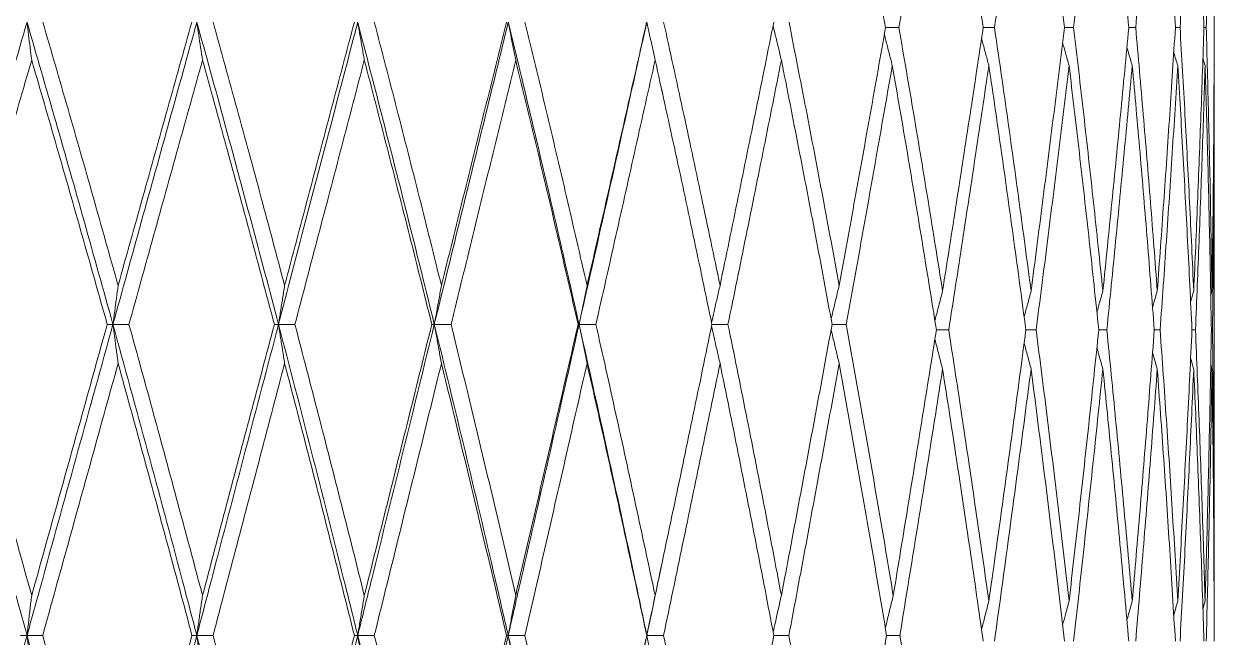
# Model space of a CAD drawing. Extents: x 1661 to 2451, y 0 to 579.
# Drawn here: x 1896.84 to 1907.1, y 456.24 to 461.53 of the extents above; entities that cross this region are included whole.
import ezdxf

# ---------------------------------------------------------------- set-up
doc = ezdxf.new("R2010")
doc.units = 0
doc.header["$LTSCALE"] = 10
doc.header["$MEASUREMENT"] = 0
doc.layers.add('2', color=7, linetype='CONTINUOUS', true_color=0xffffff)

msp = doc.modelspace()

# ---------------------------------------------------------------- linework, layer by layer
at = {"layer": '2', "color": 7, "linetype": 'Continuous', "lineweight": 18}
for p, q in [((1907.093, 461.173), (1907.095, 461.167)), ((1907.095, 461.167), (1907.095, 461.12)), ((1907.095, 461.12), (1907.095, 456.599)), ((1907.081, 458.888), (1907.071, 458.888)), ((1907.095, 456.55), (1907.094, 456.545)), ((1907.095, 456.599), (1907.095, 456.55))]:
    msp.add_line(p, q, dxfattribs=at)
for points, degree in [([(1904.264, 461.494), (1904.22, 461.743), (1904.131, 462.238), (1903.995, 462.974), (1903.903, 463.46), (1903.856, 463.702)], 3), ([(1904.755, 463.702), (1904.715, 463.46), (1904.633, 462.974), (1904.508, 462.238), (1904.422, 461.743), (1904.379, 461.494)], 3), ([(1904.755, 463.702), (1904.796, 463.46), (1904.875, 462.974), (1904.992, 462.238), (1905.068, 461.743), (1905.105, 461.494)], 3), ([(1905.518, 463.702), (1905.484, 463.46), (1905.416, 462.974), (1905.311, 462.238), (1905.239, 461.743), (1905.202, 461.494)], 3), ([(1905.518, 463.702), (1905.551, 463.46), (1905.617, 462.974), (1905.713, 462.238), (1905.775, 461.743), (1905.806, 461.494)], 3), ([(1905.884, 461.494), (1905.914, 461.743), (1905.972, 462.238), (1906.056, 462.974), (1906.11, 463.46), (1906.136, 463.702)], 3), ([(1906.136, 463.702), (1906.163, 463.46), (1906.214, 462.974), (1906.289, 462.238), (1906.336, 461.743), (1906.359, 461.494)], 3), ([(1906.605, 463.702), (1906.586, 463.46), (1906.547, 462.974), (1906.485, 462.238), (1906.441, 461.743), (1906.419, 461.494)], 3), ([(1906.605, 463.702), (1906.624, 463.46), (1906.661, 462.974), (1906.713, 462.238), (1906.745, 461.743), (1906.761, 461.494)], 3), ([(1906.801, 461.494), (1906.816, 461.743), (1906.844, 462.238), (1906.884, 462.974), (1906.908, 463.46), (1906.919, 463.702)], 3), ([(1906.919, 463.702), (1906.931, 463.46), (1906.952, 462.974), (1906.982, 462.238), (1906.999, 461.743), (1907.007, 461.494)], 3), ([(1907.076, 463.702), (1907.072, 463.46), (1907.064, 462.974), (1907.047, 462.238), (1907.034, 461.743), (1907.027, 461.494)], 3), ([(1907.076, 463.702), (1907.08, 463.46), (1907.087, 462.974), (1907.093, 462.238), (1907.095, 461.743), (1907.095, 461.494)], 3), ([(1896.867, 461.541), (1896.784, 461.258), (1896.618, 460.687), (1896.365, 459.818), (1896.196, 459.231), (1896.111, 458.936)], 3), ([(1897.607, 458.936), (1897.525, 459.231), (1897.361, 459.819), (1897.115, 460.686), (1896.949, 461.257), (1896.867, 461.541)], 3), ([(1896.867, 461.541), (1896.871, 461.504), (1896.88, 461.432), (1896.893, 461.323), (1896.902, 461.25), (1896.907, 461.213)], 3), ([(1897.003, 461.541), (1897.075, 461.292), (1897.221, 460.792), (1897.437, 460.035), (1897.58, 459.527), (1897.652, 459.271)], 3), ([(1897.607, 458.936), (1897.689, 459.231), (1897.851, 459.818), (1898.093, 460.687), (1898.251, 461.258), (1898.33, 461.541)], 3), ([(1897.652, 459.271), (1897.723, 459.527), (1897.865, 460.035), (1898.077, 460.792), (1898.217, 461.292), (1898.287, 461.541)], 3), ([(1899.034, 458.936), (1898.956, 459.231), (1898.8, 459.819), (1898.566, 460.686), (1898.409, 461.257), (1898.33, 461.541)], 3), ([(1898.379, 461.213), (1898.373, 461.25), (1898.362, 461.323), (1898.346, 461.432), (1898.335, 461.504), (1898.33, 461.541)], 3), ([(1898.47, 461.541), (1898.539, 461.292), (1898.677, 460.792), (1898.883, 460.035), (1899.019, 459.527), (1899.086, 459.271)], 3), ([(1899.716, 461.541), (1899.642, 461.258), (1899.493, 460.687), (1899.265, 459.818), (1899.111, 459.231), (1899.034, 458.936)], 3), ([(1899.687, 461.541), (1899.621, 461.292), (1899.489, 460.792), (1899.289, 460.035), (1899.154, 459.527), (1899.086, 459.271)], 3), ([(1900.376, 458.936), (1900.304, 459.231), (1900.158, 459.819), (1899.938, 460.686), (1899.79, 461.257), (1899.716, 461.541)], 3), ([(1899.716, 461.541), (1899.723, 461.504), (1899.735, 461.432), (1899.754, 461.323), (1899.767, 461.25), (1899.773, 461.213)], 3), ([(1899.859, 461.541), (1899.924, 461.292), (1900.054, 460.792), (1900.247, 460.035), (1900.374, 459.527), (1900.437, 459.271)], 3), ([(1900.376, 458.936), (1900.449, 459.231), (1900.593, 459.818), (1900.805, 460.687), (1900.944, 461.258), (1901.013, 461.541)], 3), ([(1900.437, 459.271), (1900.501, 459.527), (1900.626, 460.035), (1900.813, 460.792), (1900.936, 461.292), (1900.997, 461.541)], 3), ([(1901.623, 458.936), (1901.557, 459.231), (1901.422, 459.819), (1901.219, 460.686), (1901.082, 461.257), (1901.013, 461.541)], 3), ([(1901.077, 461.213), (1901.07, 461.25), (1901.056, 461.323), (1901.034, 461.432), (1901.02, 461.504), (1901.013, 461.541)], 3), ([(1901.157, 461.541), (1901.218, 461.292), (1901.338, 460.792), (1901.516, 460.035), (1901.633, 459.527), (1901.692, 459.271)], 3), ([(1901.623, 458.936), (1901.69, 459.231), (1901.822, 459.818), (1902.017, 460.687), (1902.144, 461.258), (1902.207, 461.541)], 3), ([(1901.692, 459.271), (1901.75, 459.527), (1901.866, 460.035), (1902.037, 460.792), (1902.15, 461.292), (1902.205, 461.541)], 3), ([(1902.279, 461.213), (1902.271, 461.25), (1902.255, 461.323), (1902.231, 461.432), (1902.215, 461.504), (1902.207, 461.541)], 3), ([(1902.352, 461.541), (1902.407, 461.292), (1902.516, 460.792), (1902.678, 460.035), (1902.785, 459.527), (1902.838, 459.271)], 3), ([(1902.838, 459.271), (1902.89, 459.527), (1902.995, 460.035), (1903.149, 460.792), (1903.251, 461.292), (1903.301, 461.541)], 3), ([(1903.864, 459.271), (1903.818, 459.527), (1903.723, 460.035), (1903.579, 460.792), (1903.481, 461.292), (1903.432, 461.541)], 3), ([(1904.264, 461.494), (1904.221, 461.251), (1904.134, 460.761), (1904.001, 460.02), (1903.91, 459.521), (1903.864, 459.271)], 3), ([(1904.379, 461.494), (1904.422, 461.245), (1904.508, 460.745), (1904.633, 459.988), (1904.715, 459.479), (1904.755, 459.224)], 3), ([(1905.105, 461.494), (1905.068, 461.245), (1904.992, 460.745), (1904.875, 459.988), (1904.796, 459.479), (1904.755, 459.224)], 3), ([(1905.202, 461.494), (1905.239, 461.245), (1905.311, 460.745), (1905.416, 459.988), (1905.484, 459.479), (1905.518, 459.224)], 3), ([(1905.806, 461.494), (1905.775, 461.245), (1905.713, 460.745), (1905.617, 459.988), (1905.551, 459.479), (1905.518, 459.224)], 3), ([(1905.884, 461.494), (1905.914, 461.245), (1905.972, 460.745), (1906.056, 459.988), (1906.11, 459.479), (1906.136, 459.224)], 3), ([(1906.136, 459.224), (1906.163, 459.479), (1906.214, 459.988), (1906.289, 460.745), (1906.336, 461.245), (1906.359, 461.494)], 3), ([(1906.419, 461.494), (1906.441, 461.245), (1906.485, 460.745), (1906.547, 459.988), (1906.586, 459.479), (1906.605, 459.224)], 3), ([(1906.761, 461.494), (1906.745, 461.245), (1906.713, 460.745), (1906.661, 459.988), (1906.624, 459.479), (1906.605, 459.224)], 3), ([(1906.801, 461.494), (1906.816, 461.245), (1906.844, 460.745), (1906.884, 459.988), (1906.908, 459.479), (1906.919, 459.224)], 3), ([(1906.919, 459.224), (1906.931, 459.479), (1906.952, 459.988), (1906.982, 460.745), (1906.999, 461.245), (1907.007, 461.494)], 3), ([(1907.027, 461.494), (1907.02, 461.494), (1907.014, 461.494), (1907.007, 461.494)], 3), ([(1907.027, 461.494), (1907.034, 461.245), (1907.047, 460.745), (1907.064, 459.988), (1907.072, 459.479), (1907.076, 459.224)], 3), ([(1907.095, 461.494), (1907.095, 461.245), (1907.093, 460.745), (1907.087, 459.988), (1907.08, 459.479), (1907.076, 459.224)], 3), ([(1907.017, 461.167), (1907.011, 461.188), (1907.004, 461.21), (1906.998, 461.231)], 3), ([(1896.907, 461.213), (1896.834, 460.963), (1896.687, 460.462), (1896.466, 459.703), (1896.318, 459.192), (1896.244, 458.936)], 3), ([(1896.907, 461.213), (1896.98, 460.963), (1897.125, 460.462), (1897.342, 459.703), (1897.486, 459.192), (1897.558, 458.936)], 3), ([(1897.745, 458.936), (1897.816, 459.192), (1897.958, 459.703), (1898.169, 460.462), (1898.309, 460.963), (1898.379, 461.213)], 3), ([(1898.379, 461.213), (1898.448, 460.963), (1898.587, 460.462), (1898.793, 459.703), (1898.93, 459.192), (1898.998, 458.936)], 3), ([(1899.773, 461.213), (1899.708, 460.963), (1899.576, 460.462), (1899.377, 459.703), (1899.242, 459.192), (1899.175, 458.936)], 3), ([(1899.773, 461.213), (1899.839, 460.963), (1899.969, 460.462), (1900.163, 459.703), (1900.291, 459.192), (1900.354, 458.936)], 3), ([(1900.52, 458.936), (1900.583, 459.192), (1900.708, 459.703), (1900.894, 460.462), (1901.016, 460.963), (1901.077, 461.213)], 3), ([(1901.077, 461.213), (1901.138, 460.963), (1901.259, 460.462), (1901.438, 459.703), (1901.556, 459.192), (1901.615, 458.936)], 3), ([(1901.768, 458.936), (1901.826, 459.192), (1901.941, 459.703), (1902.111, 460.462), (1902.223, 460.963), (1902.279, 461.213)], 3), ([(1902.279, 461.213), (1902.334, 460.963), (1902.445, 460.462), (1902.608, 459.703), (1902.715, 459.192), (1902.768, 458.936)], 3), ([(1902.906, 458.936), (1902.959, 459.192), (1903.063, 459.703), (1903.216, 460.462), (1903.317, 460.963), (1903.366, 461.213)], 3), ([(1903.366, 461.213), (1903.416, 460.963), (1903.515, 460.462), (1903.661, 459.703), (1903.756, 459.192), (1903.803, 458.936)], 3), ([(1904.322, 461.167), (1904.279, 460.922), (1904.193, 460.43), (1904.061, 459.687), (1903.971, 459.187), (1903.925, 458.936)], 3), ([(1904.702, 458.888), (1904.661, 459.144), (1904.579, 459.655), (1904.452, 460.415), (1904.366, 460.917), (1904.322, 461.167)], 3), ([(1905.154, 461.167), (1905.117, 460.917), (1905.042, 460.415), (1904.927, 459.655), (1904.848, 459.144), (1904.808, 458.888)], 3), ([(1905.154, 461.167), (1905.191, 460.917), (1905.264, 460.415), (1905.37, 459.655), (1905.439, 459.144), (1905.473, 458.888)], 3), ([(1905.845, 461.167), (1905.815, 460.917), (1905.754, 460.415), (1905.66, 459.655), (1905.594, 459.144), (1905.561, 458.888)], 3), ([(1905.845, 461.167), (1905.875, 460.917), (1905.934, 460.415), (1906.02, 459.655), (1906.074, 459.144), (1906.101, 458.888)], 3), ([(1906.17, 458.888), (1906.196, 459.144), (1906.247, 459.655), (1906.32, 460.415), (1906.367, 460.917), (1906.389, 461.167)], 3), ([(1906.389, 461.167), (1906.412, 460.917), (1906.457, 460.415), (1906.52, 459.655), (1906.56, 459.144), (1906.579, 458.888)], 3), ([(1906.781, 461.167), (1906.766, 460.917), (1906.735, 460.415), (1906.684, 459.655), (1906.648, 459.144), (1906.629, 458.888)], 3), ([(1906.781, 461.167), (1906.797, 460.917), (1906.826, 460.415), (1906.867, 459.655), (1906.892, 459.144), (1906.904, 458.888)], 3), ([(1906.934, 458.888), (1906.945, 459.144), (1906.966, 459.655), (1906.993, 460.415), (1907.01, 460.917), (1907.017, 461.167)], 3), ([(1907.017, 461.167), (1907.025, 460.917), (1907.039, 460.415), (1907.057, 459.655), (1907.067, 459.144), (1907.071, 458.888)], 3), ([(1907.081, 458.888), (1907.084, 459.139), (1907.09, 459.639), (1907.094, 460.384), (1907.095, 460.875), (1907.095, 461.12)], 3), ([(1902.345, 460.915), (1902.334, 460.963)], 1), ([(1897.652, 459.271), (1897.647, 459.234), (1897.637, 459.16), (1897.622, 459.048), (1897.612, 458.973), (1897.607, 458.936)], 3), ([(1899.086, 459.271), (1899.081, 459.234), (1899.069, 459.16), (1899.051, 459.048), (1899.039, 458.973), (1899.034, 458.936)], 3), ([(1900.437, 459.271), (1900.431, 459.234), (1900.417, 459.16), (1900.397, 459.048), (1900.383, 458.973), (1900.376, 458.936)], 3), ([(1901.692, 459.271), (1901.684, 459.234), (1901.669, 459.16), (1901.646, 459.048), (1901.631, 458.973), (1901.623, 458.936)], 3), ([(1906.919, 459.224), (1906.91, 459.193), (1906.901, 459.162), (1906.892, 459.131)], 3), ([(1907.076, 459.224), (1907.073, 459.211), (1907.069, 459.199), (1907.065, 459.186)], 3), ([(1896.244, 458.936), (1896.318, 458.679), (1896.466, 458.164), (1896.687, 457.386), (1896.834, 456.862), (1896.907, 456.599)], 3), ([(1897.558, 458.936), (1897.486, 458.679), (1897.343, 458.164), (1897.126, 457.386), (1896.98, 456.862), (1896.907, 456.599)], 3), ([(1897.607, 458.936), (1897.602, 458.936), (1897.591, 458.936), (1897.574, 458.936), (1897.563, 458.936), (1897.558, 458.936)], 3), ([(1897.607, 458.936), (1897.622, 458.936), (1897.653, 458.936), (1897.699, 458.936), (1897.73, 458.936), (1897.745, 458.936)], 3), ([(1897.607, 458.936), (1897.612, 458.898), (1897.622, 458.824), (1897.637, 458.712), (1897.647, 458.637), (1897.652, 458.599)], 3), ([(1897.745, 458.936), (1897.816, 458.679), (1897.958, 458.164), (1898.169, 457.386), (1898.309, 456.862), (1898.379, 456.599)], 3), ([(1898.379, 456.599), (1898.448, 456.862), (1898.587, 457.386), (1898.793, 458.164), (1898.93, 458.679), (1898.998, 458.936)], 3), ([(1898.998, 458.936), (1899.002, 458.936), (1899.01, 458.936), (1899.022, 458.936), (1899.03, 458.936), (1899.034, 458.936)], 3), ([(1899.175, 458.936), (1899.159, 458.936), (1899.128, 458.936), (1899.081, 458.936), (1899.049, 458.936), (1899.034, 458.936)], 3), ([(1899.086, 458.599), (1899.081, 458.637), (1899.069, 458.712), (1899.051, 458.824), (1899.039, 458.898), (1899.034, 458.936)], 3), ([(1899.175, 458.936), (1899.242, 458.679), (1899.376, 458.164), (1899.576, 457.386), (1899.708, 456.862), (1899.773, 456.599)], 3), ([(1900.354, 458.936), (1900.291, 458.679), (1900.163, 458.164), (1899.969, 457.386), (1899.839, 456.862), (1899.773, 456.599)], 3), ([(1900.376, 458.936), (1900.374, 458.936), (1900.369, 458.936), (1900.362, 458.936), (1900.357, 458.936), (1900.354, 458.936)], 3), ([(1900.376, 458.936), (1900.392, 458.936), (1900.424, 458.936), (1900.472, 458.936), (1900.504, 458.936), (1900.52, 458.936)], 3), ([(1900.376, 458.936), (1900.383, 458.898), (1900.397, 458.824), (1900.417, 458.712), (1900.43, 458.637), (1900.437, 458.599)], 3), ([(1900.52, 458.936), (1900.583, 458.679), (1900.708, 458.164), (1900.894, 457.386), (1901.016, 456.862), (1901.077, 456.599)], 3), ([(1901.077, 456.599), (1901.138, 456.862), (1901.259, 457.386), (1901.438, 458.164), (1901.556, 458.679), (1901.615, 458.936)], 3), ([(1901.615, 458.936), (1901.616, 458.936), (1901.618, 458.936), (1901.621, 458.936), (1901.622, 458.936), (1901.623, 458.936)], 3), ([(1901.623, 458.936), (1901.639, 458.936), (1901.671, 458.936), (1901.72, 458.936), (1901.752, 458.936), (1901.768, 458.936)], 3), ([(1901.692, 458.599), (1901.684, 458.637), (1901.669, 458.712), (1901.646, 458.824), (1901.631, 458.898), (1901.623, 458.936)], 3), ([(1901.768, 458.936), (1901.826, 458.679), (1901.941, 458.164), (1902.111, 457.386), (1902.223, 456.862), (1902.279, 456.599)], 3), ([(1902.279, 456.599), (1902.334, 456.862), (1902.445, 457.386), (1902.608, 458.164), (1902.715, 458.679), (1902.768, 458.936)], 3), ([(1902.906, 458.936), (1902.959, 458.679), (1903.063, 458.164), (1903.216, 457.386), (1903.317, 456.862), (1903.366, 456.599)], 3), ([(1903.366, 456.599), (1903.416, 456.862), (1903.515, 457.386), (1903.661, 458.164), (1903.756, 458.679), (1903.803, 458.936)], 3), ([(1904.33, 456.599), (1904.287, 456.862), (1904.198, 457.386), (1904.064, 458.164), (1903.972, 458.679), (1903.925, 458.936)], 3), ([(1904.702, 458.888), (1904.662, 458.637), (1904.581, 458.132), (1904.457, 457.369), (1904.373, 456.857), (1904.33, 456.599)], 3), ([(1904.808, 458.888), (1904.848, 458.631), (1904.927, 458.116), (1905.042, 457.337), (1905.117, 456.813), (1905.154, 456.55)], 3), ([(1905.473, 458.888), (1905.439, 458.631), (1905.371, 458.116), (1905.264, 457.337), (1905.191, 456.813), (1905.154, 456.55)], 3), ([(1905.561, 458.888), (1905.594, 458.631), (1905.66, 458.116), (1905.754, 457.337), (1905.815, 456.813), (1905.845, 456.55)], 3), ([(1906.101, 458.888), (1906.074, 458.631), (1906.02, 458.116), (1905.934, 457.337), (1905.875, 456.813), (1905.845, 456.55)], 3), ([(1906.17, 458.888), (1906.196, 458.631), (1906.247, 458.116), (1906.32, 457.337), (1906.367, 456.813), (1906.389, 456.55)], 3), ([(1906.389, 456.55), (1906.412, 456.813), (1906.457, 457.337), (1906.52, 458.116), (1906.56, 458.631), (1906.579, 458.888)], 3), ([(1906.629, 458.888), (1906.648, 458.631), (1906.684, 458.116), (1906.735, 457.337), (1906.766, 456.813), (1906.781, 456.55)], 3), ([(1906.904, 458.888), (1906.892, 458.631), (1906.867, 458.116), (1906.826, 457.337), (1906.797, 456.813), (1906.781, 456.55)], 3), ([(1906.904, 458.888), (1906.914, 458.888), (1906.924, 458.888), (1906.934, 458.888)], 3), ([(1906.934, 458.888), (1906.945, 458.631), (1906.966, 458.116), (1906.993, 457.337), (1907.01, 456.813), (1907.017, 456.55)], 3), ([(1907.017, 456.55), (1907.025, 456.813), (1907.039, 457.337), (1907.057, 458.116), (1907.067, 458.631), (1907.071, 458.888)], 3), ([(1907.095, 456.599), (1907.095, 456.857), (1907.094, 457.369), (1907.09, 458.132), (1907.084, 458.637), (1907.081, 458.888)], 3), ([(1897.652, 458.599), (1897.58, 458.342), (1897.437, 457.825), (1897.22, 457.044), (1897.075, 456.519), (1897.002, 456.255)], 3), ([(1897.652, 458.599), (1897.723, 458.342), (1897.865, 457.825), (1898.077, 457.044), (1898.218, 456.519), (1898.288, 456.255)], 3), ([(1898.47, 456.255), (1898.539, 456.519), (1898.677, 457.044), (1898.883, 457.825), (1899.019, 458.342), (1899.086, 458.599)], 3), ([(1899.086, 458.599), (1899.154, 458.342), (1899.289, 457.825), (1899.489, 457.044), (1899.621, 456.519), (1899.687, 456.255)], 3), ([(1900.437, 458.599), (1900.374, 458.342), (1900.247, 457.825), (1900.054, 457.044), (1899.924, 456.519), (1899.859, 456.255)], 3), ([(1900.437, 458.599), (1900.501, 458.342), (1900.626, 457.825), (1900.813, 457.044), (1900.936, 456.519), (1900.998, 456.255)], 3), ([(1901.157, 456.255), (1901.217, 456.519), (1901.338, 457.044), (1901.516, 457.825), (1901.633, 458.342), (1901.692, 458.599)], 3), ([(1901.692, 458.599), (1901.75, 458.342), (1901.866, 457.825), (1902.037, 457.044), (1902.15, 456.519), (1902.206, 456.255)], 3), ([(1902.351, 456.255), (1902.407, 456.519), (1902.516, 457.044), (1902.678, 457.825), (1902.785, 458.342), (1902.838, 458.599)], 3), ([(1902.838, 458.599), (1902.89, 458.342), (1902.995, 457.825), (1903.149, 457.044), (1903.251, 456.519), (1903.301, 456.255)], 3), ([(1903.431, 456.255), (1903.481, 456.519), (1903.579, 457.044), (1903.723, 457.825), (1903.818, 458.342), (1903.864, 458.599)], 3), ([(1903.864, 458.599), (1903.911, 458.342), (1904.004, 457.825), (1904.14, 457.044), (1904.229, 456.519), (1904.273, 456.255)], 3), ([(1906.892, 458.644), (1906.901, 458.613), (1906.91, 458.582), (1906.919, 458.551)], 3), ([(1907.076, 458.551), (1907.073, 458.564), (1907.069, 458.576), (1907.065, 458.589)], 3), ([(1904.755, 458.551), (1904.716, 458.299), (1904.636, 457.793), (1904.513, 457.028), (1904.429, 456.514), (1904.387, 456.255)], 3), ([(1905.105, 456.206), (1905.068, 456.47), (1904.992, 456.996), (1904.875, 457.777), (1904.796, 458.294), (1904.755, 458.551)], 3), ([(1905.518, 458.551), (1905.484, 458.294), (1905.416, 457.777), (1905.311, 456.996), (1905.239, 456.47), (1905.202, 456.206)], 3), ([(1905.518, 458.551), (1905.551, 458.294), (1905.617, 457.777), (1905.713, 456.996), (1905.775, 456.47), (1905.806, 456.206)], 3), ([(1906.136, 458.551), (1906.11, 458.294), (1906.056, 457.777), (1905.972, 456.996), (1905.914, 456.47), (1905.884, 456.206)], 3), ([(1906.136, 458.551), (1906.163, 458.294), (1906.214, 457.777), (1906.289, 456.996), (1906.336, 456.47), (1906.359, 456.206)], 3), ([(1906.419, 456.206), (1906.441, 456.47), (1906.485, 456.996), (1906.547, 457.777), (1906.586, 458.294), (1906.605, 458.551)], 3), ([(1906.605, 458.551), (1906.624, 458.294), (1906.661, 457.777), (1906.713, 456.996), (1906.745, 456.47), (1906.761, 456.206)], 3), ([(1906.919, 458.551), (1906.908, 458.294), (1906.884, 457.777), (1906.844, 456.996), (1906.816, 456.47), (1906.801, 456.206)], 3), ([(1906.919, 458.551), (1906.931, 458.294), (1906.952, 457.777), (1906.982, 456.996), (1906.999, 456.47), (1907.007, 456.206)], 3), ([(1907.027, 456.206), (1907.034, 456.47), (1907.047, 456.996), (1907.064, 457.777), (1907.072, 458.294), (1907.076, 458.551)], 3), ([(1907.076, 458.551), (1907.08, 458.294), (1907.087, 457.777), (1907.093, 456.996), (1907.095, 456.47), (1907.095, 456.206)], 3), ([(1902.321, 456.8), (1902.331, 456.845)], 1), ([(1896.907, 456.599), (1896.902, 456.561), (1896.893, 456.485), (1896.88, 456.37), (1896.871, 456.294), (1896.867, 456.255)], 3), ([(1898.379, 456.599), (1898.373, 456.561), (1898.362, 456.485), (1898.346, 456.37), (1898.335, 456.294), (1898.33, 456.255)], 3), ([(1899.773, 456.599), (1899.767, 456.561), (1899.754, 456.485), (1899.735, 456.37), (1899.723, 456.294), (1899.716, 456.255)], 3), ([(1901.077, 456.599), (1901.07, 456.561), (1901.056, 456.485), (1901.034, 456.37), (1901.02, 456.294), (1901.013, 456.255)], 3), ([(1902.279, 456.599), (1902.271, 456.561), (1902.255, 456.485), (1902.231, 456.37), (1902.215, 456.294), (1902.207, 456.255)], 3), ([(1907.017, 456.55), (1907.011, 456.528), (1907.004, 456.505), (1906.998, 456.483)], 3), ([(1896.111, 453.506), (1896.196, 453.817), (1896.365, 454.435), (1896.618, 455.352), (1896.784, 455.956), (1896.867, 456.255)], 3), ([(1896.811, 456.255), (1896.817, 456.255), (1896.83, 456.255), (1896.848, 456.255), (1896.861, 456.255), (1896.867, 456.255)], 3), ([(1897.002, 456.255), (1896.987, 456.255), (1896.957, 456.255), (1896.912, 456.255), (1896.882, 456.255), (1896.867, 456.255)], 3), ([(1897.607, 453.506), (1897.525, 453.817), (1897.361, 454.436), (1897.115, 455.351), (1896.949, 455.955), (1896.867, 456.255)], 3), ([(1896.907, 455.911), (1896.902, 455.949), (1896.893, 456.026), (1896.88, 456.141), (1896.871, 456.217), (1896.867, 456.255)], 3), ([(1897.002, 456.255), (1897.075, 455.992), (1897.22, 455.463), (1897.437, 454.664), (1897.58, 454.127), (1897.652, 453.858)], 3), ([(1898.33, 456.255), (1898.251, 455.956), (1898.093, 455.352), (1897.851, 454.435), (1897.689, 453.817), (1897.607, 453.506)], 3), ([(1898.288, 456.255), (1898.218, 455.992), (1898.078, 455.463), (1897.866, 454.664), (1897.723, 454.127), (1897.652, 453.858)], 3), ([(1898.33, 456.255), (1898.325, 456.255), (1898.316, 456.255), (1898.302, 456.255), (1898.292, 456.255), (1898.288, 456.255)], 3), ([(1898.33, 456.255), (1898.345, 456.255), (1898.376, 456.255), (1898.423, 456.255), (1898.454, 456.255), (1898.47, 456.255)], 3), ([(1899.034, 453.506), (1898.956, 453.817), (1898.801, 454.436), (1898.566, 455.351), (1898.409, 455.955), (1898.33, 456.255)], 3), ([(1898.33, 456.255), (1898.335, 456.217), (1898.346, 456.141), (1898.362, 456.026), (1898.373, 455.949), (1898.379, 455.911)], 3), ([(1898.47, 456.255), (1898.539, 455.992), (1898.677, 455.463), (1898.883, 454.664), (1899.019, 454.127), (1899.086, 453.858)], 3), ([(1899.034, 453.506), (1899.111, 453.817), (1899.265, 454.435), (1899.493, 455.352), (1899.642, 455.956), (1899.716, 456.255)], 3), ([(1899.086, 453.858), (1899.154, 454.127), (1899.289, 454.664), (1899.489, 455.463), (1899.622, 455.992), (1899.687, 456.255)], 3), ([(1899.687, 456.255), (1899.691, 456.255), (1899.697, 456.255), (1899.707, 456.255), (1899.713, 456.255), (1899.716, 456.255)], 3), ([(1899.859, 456.255), (1899.843, 456.255), (1899.811, 456.255), (1899.764, 456.255), (1899.732, 456.255), (1899.716, 456.255)], 3), ([(1900.376, 453.506), (1900.304, 453.817), (1900.158, 454.436), (1899.938, 455.351), (1899.791, 455.955), (1899.716, 456.255)], 3), ([(1899.773, 455.911), (1899.767, 455.949), (1899.754, 456.026), (1899.735, 456.141), (1899.723, 456.217), (1899.716, 456.255)], 3), ([(1899.859, 456.255), (1899.924, 455.992), (1900.054, 455.463), (1900.247, 454.664), (1900.374, 454.127), (1900.437, 453.858)], 3), ([(1901.013, 456.255), (1900.944, 455.956), (1900.805, 455.352), (1900.593, 454.435), (1900.449, 453.817), (1900.376, 453.506)], 3), ([(1900.998, 456.255), (1900.936, 455.992), (1900.813, 455.463), (1900.627, 454.664), (1900.501, 454.127), (1900.437, 453.858)], 3), ([(1901.013, 456.255), (1901.011, 456.255), (1901.008, 456.255), (1901.003, 456.255), (1900.999, 456.255), (1900.998, 456.255)], 3), ([(1901.013, 456.255), (1901.029, 456.255), (1901.061, 456.255), (1901.109, 456.255), (1901.141, 456.255), (1901.157, 456.255)], 3), ([(1901.623, 453.506), (1901.557, 453.817), (1901.422, 454.436), (1901.219, 455.351), (1901.082, 455.955), (1901.013, 456.255)], 3), ([(1901.013, 456.255), (1901.02, 456.217), (1901.034, 456.141), (1901.056, 456.026), (1901.07, 455.949), (1901.077, 455.911)], 3), ([(1901.157, 456.255), (1901.217, 455.992), (1901.337, 455.463), (1901.516, 454.664), (1901.633, 454.127), (1901.692, 453.858)], 3), ([(1901.623, 453.506), (1901.69, 453.817), (1901.822, 454.435), (1902.017, 455.352), (1902.144, 455.956), (1902.207, 456.255)], 3), ([(1901.692, 453.858), (1901.75, 454.127), (1901.866, 454.664), (1902.037, 455.463), (1902.15, 455.992), (1902.206, 456.255)], 3), ([(1902.206, 456.255), (1902.206, 456.255), (1902.206, 456.255), (1902.207, 456.255), (1902.207, 456.255), (1902.207, 456.255)], 3), ([(1902.207, 456.255), (1902.223, 456.255), (1902.255, 456.255), (1902.303, 456.255), (1902.335, 456.255), (1902.351, 456.255)], 3), ([(1902.279, 455.911), (1902.271, 455.949), (1902.255, 456.026), (1902.231, 456.141), (1902.215, 456.217), (1902.207, 456.255)], 3), ([(1902.351, 456.255), (1902.406, 455.992), (1902.516, 455.463), (1902.678, 454.664), (1902.785, 454.127), (1902.838, 453.858)], 3), ([(1902.838, 453.858), (1902.89, 454.127), (1902.995, 454.664), (1903.15, 455.463), (1903.251, 455.992), (1903.301, 456.255)], 3), ([(1903.431, 456.255), (1903.481, 455.992), (1903.579, 455.463), (1903.723, 454.664), (1903.818, 454.127), (1903.864, 453.858)], 3), ([(1903.864, 453.858), (1903.911, 454.127), (1904.004, 454.664), (1904.14, 455.463), (1904.229, 455.992), (1904.273, 456.255)], 3), ([(1904.763, 453.858), (1904.722, 454.127), (1904.641, 454.664), (1904.515, 455.463), (1904.43, 455.992), (1904.387, 456.255)], 3)]:
    msp.add_open_spline(points, degree=degree, dxfattribs=at)
for points, knots in [([(1903.366, 461.213), (1903.358, 461.25), (1903.34, 461.323), (1903.316, 461.422), (1903.301, 461.486), (1903.295, 461.513)], [0, 0, 0, 0, 0.364667, 0.729333, 1, 1, 1, 1]), ([(1904.322, 461.167), (1904.313, 461.203), (1904.294, 461.276), (1904.271, 461.365), (1904.258, 461.418), (1904.254, 461.434)], [0, 0, 0, 0, 0.408591, 0.817183, 1, 1, 1, 1]), ([(1904.379, 461.494), (1904.363, 461.494), (1904.332, 461.494), (1904.294, 461.494), (1904.271, 461.494), (1904.264, 461.494)], [0, 0, 0, 0, 0.409178, 0.818356, 1, 1, 1, 1]), ([(1905.202, 461.494), (1905.187, 461.494), (1905.157, 461.494), (1905.124, 461.494), (1905.107, 461.494), (1905.105, 461.494)], [0, 0, 0, 0, 0.469453, 0.938907, 1, 1, 1, 1]), ([(1905.806, 461.494), (1905.817, 461.494), (1905.844, 461.494), (1905.87, 461.494), (1905.884, 461.494)], [0, 0, 0, 0, 0.44305, 1, 1, 1, 1]), ([(1906.419, 461.494), (1906.405, 461.494), (1906.385, 461.494), (1906.365, 461.494), (1906.359, 461.494)], [0, 0, 0, 0, 0.699541, 1, 1, 1, 1]), ([(1906.761, 461.494), (1906.761, 461.494), (1906.775, 461.494), (1906.788, 461.494), (1906.801, 461.494)], [0, 0, 0, 0, 0.019914, 1, 1, 1, 1]), ([(1905.091, 461.4), (1905.092, 461.395), (1905.103, 461.354), (1905.124, 461.276), (1905.144, 461.203), (1905.154, 461.167)], [0, 0, 0, 0, 0.064268, 0.532134, 1, 1, 1, 1]), ([(1905.789, 461.364), (1905.798, 461.335), (1905.816, 461.269), (1905.835, 461.203), (1905.845, 461.167)], [0, 0, 0, 0, 0.446605, 1, 1, 1, 1]), ([(1906.389, 461.167), (1906.379, 461.203), (1906.363, 461.256), (1906.348, 461.309), (1906.343, 461.325)], [0, 0, 0, 0, 0.691812, 1, 1, 1, 1]), ([(1906.747, 461.281), (1906.747, 461.28), (1906.759, 461.241), (1906.77, 461.203), (1906.781, 461.167)], [0, 0, 0, 0, 0.046595, 1, 1, 1, 1]), ([(1902.838, 459.271), (1902.829, 459.234), (1902.812, 459.16), (1902.788, 459.052), (1902.773, 458.982), (1902.765, 458.949)], [0, 0, 0, 0, 0.346613, 0.693225, 1, 1, 1, 1]), ([(1903.864, 459.271), (1903.855, 459.234), (1903.837, 459.16), (1903.814, 459.063), (1903.8, 459.003), (1903.794, 458.981)], [0, 0, 0, 0, 0.385593, 0.771187, 1, 1, 1, 1]), ([(1904.755, 459.224), (1904.746, 459.186), (1904.726, 459.112), (1904.704, 459.026), (1904.692, 458.978), (1904.689, 458.967)], [0, 0, 0, 0, 0.435605, 0.871209, 1, 1, 1, 1]), ([(1905.518, 459.224), (1905.508, 459.186), (1905.488, 459.113), (1905.468, 459.039), (1905.458, 459.003)], [0, 0, 0, 0, 0.506297, 1, 1, 1, 1]), ([(1906.136, 459.224), (1906.126, 459.186), (1906.108, 459.126), (1906.091, 459.065), (1906.085, 459.041)], [0, 0, 0, 0, 0.612956, 1, 1, 1, 1]), ([(1906.605, 459.224), (1906.594, 459.186), (1906.58, 459.14), (1906.567, 459.093), (1906.564, 459.084)], [0, 0, 0, 0, 0.797119, 1, 1, 1, 1]), ([(1896.867, 456.255), (1896.822, 456.419), (1896.572, 457.322), (1896.319, 458.213), (1896.111, 458.936)], [0, 0, 0, 0, 0.180324, 1, 1, 1, 1]), ([(1897.607, 458.936), (1897.407, 458.213), (1897.161, 457.322), (1896.912, 456.419), (1896.867, 456.255)], [0, 0, 0, 0, 0.819677, 1, 1, 1, 1]), ([(1898.33, 456.255), (1898.287, 456.419), (1898.049, 457.322), (1897.807, 458.213), (1897.607, 458.936)], [0, 0, 0, 0, 0.180323, 1, 1, 1, 1]), ([(1898.33, 456.255), (1898.373, 456.419), (1898.61, 457.322), (1898.844, 458.213), (1899.034, 458.936)], [0, 0, 0, 0, 0.180323, 1, 1, 1, 1]), ([(1899.716, 456.255), (1899.676, 456.419), (1899.451, 457.322), (1899.223, 458.213), (1899.034, 458.936)], [0, 0, 0, 0, 0.180324, 1, 1, 1, 1]), ([(1900.376, 458.936), (1900.199, 458.213), (1899.98, 457.322), (1899.757, 456.419), (1899.716, 456.255)], [0, 0, 0, 0, 0.819677, 1, 1, 1, 1]), ([(1901.013, 456.255), (1900.975, 456.419), (1900.767, 457.322), (1900.554, 458.213), (1900.376, 458.936)], [0, 0, 0, 0, 0.180323, 1, 1, 1, 1]), ([(1901.013, 456.255), (1901.05, 456.419), (1901.257, 457.322), (1901.46, 458.213), (1901.623, 458.936)], [0, 0, 0, 0, 0.180323, 1, 1, 1, 1]), ([(1902.207, 456.255), (1902.173, 456.419), (1901.982, 457.322), (1901.787, 458.213), (1901.623, 458.936)], [0, 0, 0, 0, 0.180323, 1, 1, 1, 1]), ([(1902.838, 458.599), (1902.829, 458.637), (1902.812, 458.712), (1902.788, 458.819), (1902.773, 458.89), (1902.765, 458.923)], [0, 0, 0, 0, 0.346732, 0.693463, 1, 1, 1, 1]), ([(1902.768, 458.936), (1902.782, 458.936), (1902.812, 458.936), (1902.858, 458.936), (1902.89, 458.936), (1902.906, 458.936)], [0, 0, 0, 0, 0.306424, 0.653212, 1, 1, 1, 1]), ([(1903.864, 458.599), (1903.855, 458.637), (1903.837, 458.712), (1903.814, 458.808), (1903.8, 458.868), (1903.794, 458.89)], [0, 0, 0, 0, 0.386033, 0.772066, 1, 1, 1, 1]), ([(1903.925, 458.936), (1903.91, 458.936), (1903.878, 458.936), (1903.837, 458.936), (1903.812, 458.936), (1903.803, 458.936)], [0, 0, 0, 0, 0.38634, 0.77268, 1, 1, 1, 1]), ([(1904.808, 458.888), (1904.792, 458.888), (1904.761, 458.888), (1904.726, 458.888), (1904.706, 458.888), (1904.702, 458.888)], [0, 0, 0, 0, 0.43759, 0.875181, 1, 1, 1, 1]), ([(1905.561, 458.888), (1905.546, 458.888), (1905.517, 458.888), (1905.488, 458.888), (1905.473, 458.888)], [0, 0, 0, 0, 0.509659, 1, 1, 1, 1]), ([(1906.101, 458.888), (1906.11, 458.888), (1906.133, 458.888), (1906.156, 458.888), (1906.17, 458.888)], [0, 0, 0, 0, 0.380298, 1, 1, 1, 1]), ([(1906.629, 458.888), (1906.616, 458.888), (1906.599, 458.888), (1906.583, 458.888), (1906.579, 458.888)], [0, 0, 0, 0, 0.814063, 1, 1, 1, 1]), ([(1904.755, 458.551), (1904.745, 458.589), (1904.726, 458.664), (1904.704, 458.749), (1904.692, 458.798), (1904.689, 458.808)], [0, 0, 0, 0, 0.436612, 0.873224, 1, 1, 1, 1]), ([(1905.458, 458.773), (1905.468, 458.736), (1905.488, 458.663), (1905.508, 458.589), (1905.518, 458.551)], [0, 0, 0, 0, 0.492801, 1, 1, 1, 1]), ([(1906.085, 458.734), (1906.091, 458.711), (1906.108, 458.65), (1906.126, 458.589), (1906.136, 458.551)], [0, 0, 0, 0, 0.385897, 1, 1, 1, 1]), ([(1906.605, 458.551), (1906.594, 458.589), (1906.58, 458.636), (1906.567, 458.682), (1906.564, 458.692)], [0, 0, 0, 0, 0.800743, 1, 1, 1, 1]), ([(1902.207, 456.255), (1902.241, 456.419), (1902.279, 456.6), (1902.317, 456.782), (1902.321, 456.801)], [0, 0, 0, 0, 0.896082, 1, 1, 1, 1]), ([(1903.366, 456.599), (1903.358, 456.561), (1903.34, 456.485), (1903.317, 456.38), (1903.302, 456.314), (1903.295, 456.286)], [0, 0, 0, 0, 0.365403, 0.730805, 1, 1, 1, 1]), ([(1904.33, 456.599), (1904.321, 456.561), (1904.302, 456.485), (1904.279, 456.392), (1904.266, 456.337), (1904.262, 456.32)], [0, 0, 0, 0, 0.409729, 0.819458, 1, 1, 1, 1]), ([(1905.154, 456.55), (1905.144, 456.512), (1905.124, 456.436), (1905.103, 456.354), (1905.092, 456.311), (1905.091, 456.306)], [0, 0, 0, 0, 0.468227, 0.936454, 1, 1, 1, 1]), ([(1905.845, 456.55), (1905.835, 456.512), (1905.816, 456.444), (1905.798, 456.375), (1905.789, 456.344)], [0, 0, 0, 0, 0.5544, 1, 1, 1, 1]), ([(1906.389, 456.55), (1906.379, 456.512), (1906.363, 456.457), (1906.348, 456.402), (1906.343, 456.385)], [0, 0, 0, 0, 0.691855, 1, 1, 1, 1]), ([(1906.781, 456.55), (1906.77, 456.512), (1906.759, 456.472), (1906.748, 456.432), (1906.747, 456.431)], [0, 0, 0, 0, 0.955494, 1, 1, 1, 1]), ([(1903.301, 456.255), (1903.313, 456.255), (1903.34, 456.255), (1903.384, 456.255), (1903.415, 456.255), (1903.431, 456.255)], [0, 0, 0, 0, 0.268357, 0.634178, 1, 1, 1, 1]), ([(1904.387, 456.255), (1904.371, 456.255), (1904.34, 456.255), (1904.302, 456.255), (1904.28, 456.255), (1904.273, 456.255)], [0, 0, 0, 0, 0.410739, 0.821479, 1, 1, 1, 1])]:
    msp.add_open_spline(points, degree=3, knots=knots, dxfattribs=at)

doc.saveas('drawing.dxf')
